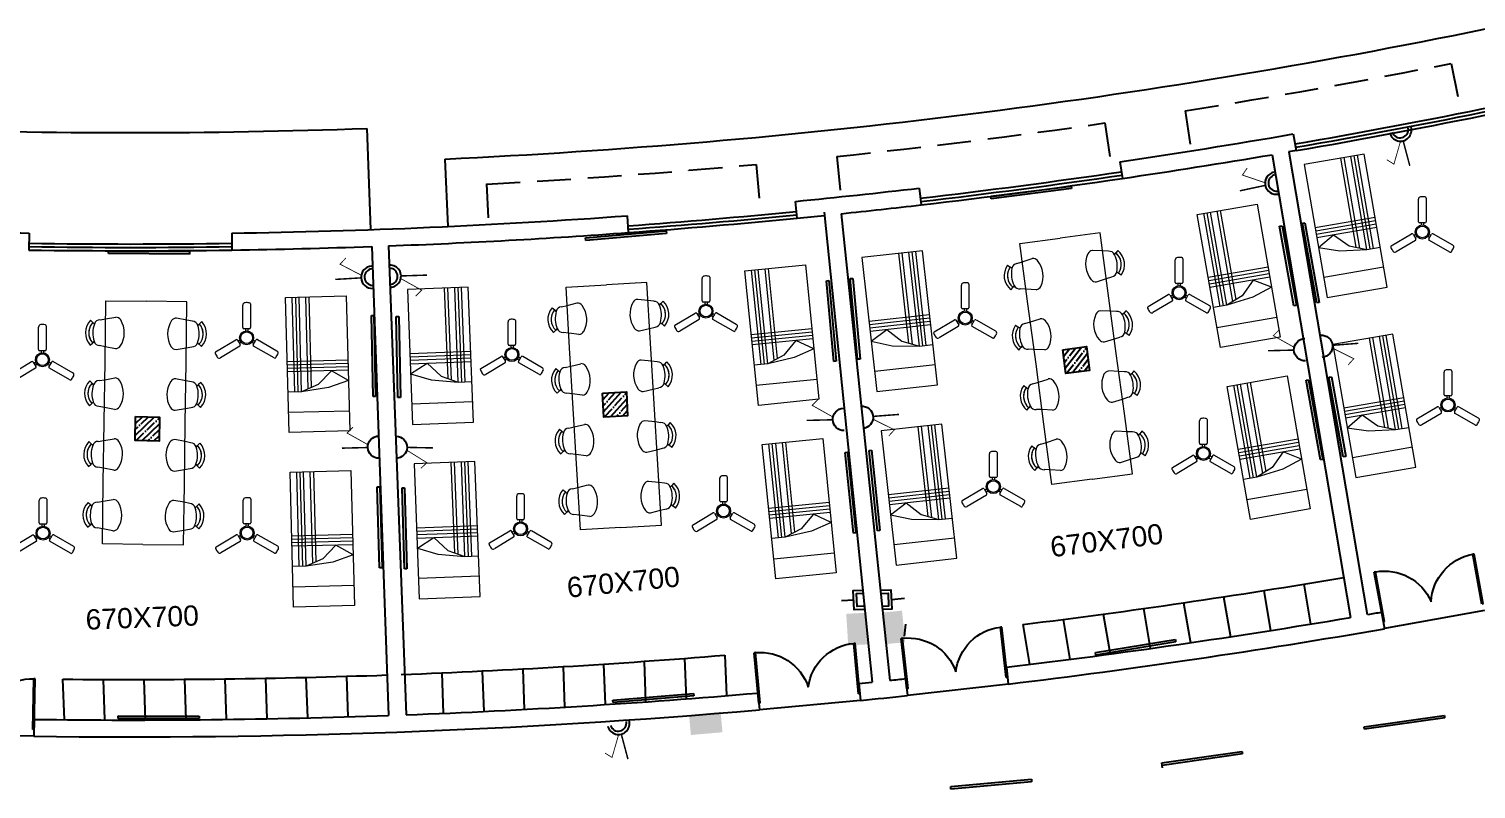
# Model space of a CAD drawing. Header units: inches. Extents: x -221585 to 401252, y -284294 to 332380.
# Drawn here: x 105171 to 107313, y 232623 to 233749 of the extents above; entities that cross this region are included whole.
import ezdxf
from ezdxf.enums import TextEntityAlignment as Align

# ---------------------------------------------------------------- set-up
doc = ezdxf.new("R2010")
doc.units = ezdxf.units.IN
doc.header["$MEASUREMENT"] = 0
doc.linetypes.add('HIDDEN', pattern=[0.375, 0.25, -0.125])
for name, color, linetype in [('A-TEXT', 3, 'Continuous'), ('A_dimension_100', 233, 'Continuous'), ('E-LIGHT', 7, 'Continuous'), ('Power', 7, 'Continuous'), ('UPS', 7, 'Continuous')]:
    doc.layers.add(name, color=color, linetype=linetype)
doc.layers.add('ceilingfan', color=1, linetype='Continuous', lineweight=15)
doc.layers.add('FURN', color=56, linetype='Continuous', lineweight=0)
doc.styles.get("Standard").update_dxf_attribs({"font": 'arial.ttf'})

# ---------------------------------------------------------------- blocks, each defined once
blk = doc.blocks.new('d2')
at = {"color": 1, "ltscale": 8}
for p, q in [((-332.772, -186.458, 9945.752), (-332.753, -186.454, 9945.752)), ((-332.628, -187.194, 9945.752), (-332.772, -186.458, 9945.752)), ((-332.609, -187.19, 9945.752), (-332.753, -186.454, 9945.752)), ((-332.753, -186.454, 9945.752), (-332.753, -186.454, 9945.732)), ((-332.753, -186.454, 9945.732), (-332.753, -186.454, 9945.732)), ((-334.226, -186.743, 9945.752), (-334.206, -186.739, 9945.752)), ((-334.082, -187.479, 9945.752), (-334.226, -186.743, 9945.752)), ((-334.062, -187.475, 9945.752), (-334.206, -186.739, 9945.752)), ((-332.628, -187.194, 9945.752), (-332.609, -187.19, 9945.752)), ((-334.063, -187.577, 9945.752), (-332.589, -187.288, 9945.752)), ((-334.082, -187.479, 9945.752), (-334.062, -187.475, 9945.752))]:
    blk.add_line(p, q, dxfattribs=at)
for centre, start, end in [((-332.628, -187.194, 9945.752), 101.092, 178.0402), ((-334.062, -187.475, 9945.752), 24.1438, 101.092)]:
    blk.add_arc(centre, 0.75, start, end, dxfattribs=at)
blk = doc.blocks.new('FREGTET')
at = {"layer": 'FURN', "color": 8}
for p, q in [((-154.698, 109.057, -2766.571), (-154.732, 108.979, -2766.571)), ((-154.698, 109.057, -2766.571), (-154.732, 108.979, -2766.571)), ((-154.66, 109.191, -2766.571), (-154.635, 109.149, -2766.571)), ((-154.66, 109.191, -2766.571), (-154.635, 109.149, -2766.571)), ((-154.617, 109.122, -2766.571), (-154.635, 109.149, -2766.571)), ((-154.617, 109.122, -2766.571), (-154.635, 109.149, -2766.571)), ((-154.369, 109.063, -2766.571), (-154.341, 109.079, -2766.571)), ((-154.369, 109.063, -2766.571), (-154.341, 109.079, -2766.571)), ((-154.3, 109.105, -2766.571), (-154.341, 109.079, -2766.571)), ((-154.3, 109.105, -2766.571), (-154.341, 109.079, -2766.571)), ((-154.994, 109.041, -2766.571), (-155.133, 108.458, -2766.571)), ((-154.118, 108.833, -2766.571), (-154.994, 109.041, -2766.571)), ((-154.732, 108.979, -2766.571), (-154.793, 108.838, -2766.571)), ((-154.34, 108.731, -2766.571), (-154.331, 108.884, -2766.571)), ((-154.331, 108.884, -2766.571), (-154.327, 108.968, -2766.571)), ((-154.331, 108.884, -2766.571), (-154.327, 108.968, -2766.571)), ((-153.243, 108.625, -2766.571), (-154.118, 108.833, -2766.571)), ((-153.822, 108.848, -2766.571), (-153.856, 108.771, -2766.571)), ((-153.822, 108.848, -2766.571), (-153.856, 108.771, -2766.571)), ((-153.784, 108.982, -2766.571), (-153.76, 108.941, -2766.571)), ((-153.784, 108.982, -2766.571), (-153.76, 108.941, -2766.571)), ((-153.742, 108.914, -2766.571), (-153.76, 108.941, -2766.571)), ((-153.742, 108.914, -2766.571), (-153.76, 108.941, -2766.571)), ((-153.493, 108.854, -2766.571), (-153.465, 108.871, -2766.571)), ((-153.493, 108.854, -2766.571), (-153.465, 108.871, -2766.571)), ((-153.425, 108.897, -2766.571), (-153.465, 108.871, -2766.571)), ((-153.425, 108.897, -2766.571), (-153.465, 108.871, -2766.571)), ((-153.856, 108.771, -2766.571), (-153.917, 108.63, -2766.571)), ((-153.464, 108.523, -2766.571), (-153.456, 108.676, -2766.571)), ((-153.456, 108.676, -2766.571), (-153.451, 108.76, -2766.571)), ((-153.456, 108.676, -2766.571), (-153.451, 108.76, -2766.571)), ((-152.367, 108.417, -2766.571), (-153.243, 108.625, -2766.571)), ((-152.946, 108.64, -2766.571), (-152.98, 108.563, -2766.571)), ((-152.946, 108.64, -2766.571), (-152.98, 108.563, -2766.571)), ((-152.908, 108.774, -2766.571), (-152.884, 108.732, -2766.571)), ((-152.908, 108.774, -2766.571), (-152.884, 108.732, -2766.571)), ((-152.866, 108.705, -2766.571), (-152.884, 108.732, -2766.571)), ((-152.866, 108.705, -2766.571), (-152.884, 108.732, -2766.571)), ((-152.618, 108.646, -2766.571), (-152.59, 108.663, -2766.571)), ((-152.618, 108.646, -2766.571), (-152.59, 108.663, -2766.571)), ((-152.549, 108.689, -2766.571), (-152.59, 108.663, -2766.571)), ((-152.549, 108.689, -2766.571), (-152.59, 108.663, -2766.571)), ((-155.271, 107.874, -2766.571), (-155.133, 108.458, -2766.571)), ((-152.98, 108.563, -2766.571), (-153.042, 108.422, -2766.571)), ((-152.589, 108.314, -2766.571), (-152.58, 108.468, -2766.571)), ((-152.58, 108.468, -2766.571), (-152.576, 108.552, -2766.571)), ((-152.58, 108.468, -2766.571), (-152.576, 108.552, -2766.571)), ((-151.491, 108.209, -2766.571), (-152.367, 108.417, -2766.571)), ((-152.071, 108.432, -2766.571), (-152.105, 108.355, -2766.571)), ((-152.071, 108.432, -2766.571), (-152.105, 108.354, -2766.571)), ((-152.033, 108.566, -2766.571), (-152.008, 108.524, -2766.571)), ((-152.033, 108.566, -2766.571), (-152.008, 108.524, -2766.571)), ((-151.991, 108.497, -2766.571), (-152.008, 108.524, -2766.571)), ((-151.991, 108.497, -2766.571), (-152.008, 108.524, -2766.571)), ((-151.742, 108.438, -2766.571), (-151.714, 108.454, -2766.571)), ((-151.742, 108.438, -2766.571), (-151.714, 108.454, -2766.571)), ((-151.674, 108.481, -2766.571), (-151.714, 108.454, -2766.571)), ((-151.674, 108.481, -2766.571), (-151.714, 108.454, -2766.571)), ((-152.105, 108.355, -2766.571), (-152.166, 108.214, -2766.571)), ((-151.713, 108.106, -2766.571), (-151.705, 108.259, -2766.571)), ((-151.705, 108.259, -2766.571), (-151.7, 108.344, -2766.571)), ((-151.705, 108.259, -2766.571), (-151.7, 108.344, -2766.571)), ((-151.63, 107.625, -2766.571), (-151.491, 108.209, -2766.571)), ((-154.396, 107.666, -2766.571), (-155.271, 107.874, -2766.571)), ((-155.014, 107.727, -2766.571), (-155.009, 107.812, -2766.571)), ((-155.014, 107.727, -2766.571), (-155.009, 107.811, -2766.571)), ((-155.009, 107.811, -2766.571), (-155.001, 107.965, -2766.571)), ((-154.547, 107.857, -2766.571), (-154.609, 107.716, -2766.571)), ((-155.04, 107.59, -2766.571), (-154.999, 107.617, -2766.571)), ((-155.04, 107.59, -2766.571), (-154.999, 107.617, -2766.571)), ((-154.971, 107.633, -2766.571), (-154.999, 107.617, -2766.571)), ((-154.971, 107.633, -2766.571), (-154.999, 107.617, -2766.571)), ((-154.723, 107.574, -2766.571), (-154.705, 107.547, -2766.571)), ((-154.723, 107.574, -2766.571), (-154.705, 107.547, -2766.571)), ((-154.681, 107.505, -2766.571), (-154.705, 107.547, -2766.571)), ((-154.681, 107.505, -2766.571), (-154.705, 107.547, -2766.571)), ((-154.609, 107.716, -2766.571), (-154.643, 107.639, -2766.571)), ((-154.609, 107.716, -2766.571), (-154.643, 107.639, -2766.571)), ((-153.52, 107.458, -2766.571), (-154.396, 107.666, -2766.571)), ((-154.138, 107.519, -2766.571), (-154.133, 107.603, -2766.571)), ((-154.138, 107.519, -2766.571), (-154.133, 107.603, -2766.571)), ((-154.133, 107.603, -2766.571), (-154.125, 107.756, -2766.571)), ((-153.672, 107.649, -2766.571), (-153.733, 107.508, -2766.571)), ((-153.258, 107.395, -2766.571), (-153.249, 107.548, -2766.571)), ((-151.63, 107.625, -2766.571), (-151.769, 107.041, -2766.571)), ((-154.164, 107.382, -2766.571), (-154.124, 107.408, -2766.571)), ((-154.164, 107.382, -2766.571), (-154.124, 107.408, -2766.571)), ((-154.096, 107.425, -2766.571), (-154.124, 107.408, -2766.571)), ((-154.096, 107.425, -2766.571), (-154.124, 107.408, -2766.571)), ((-153.847, 107.366, -2766.571), (-153.83, 107.338, -2766.571)), ((-153.847, 107.366, -2766.571), (-153.83, 107.338, -2766.571)), ((-153.805, 107.297, -2766.571), (-153.83, 107.338, -2766.571)), ((-153.805, 107.297, -2766.571), (-153.83, 107.338, -2766.571)), ((-153.733, 107.508, -2766.571), (-153.767, 107.431, -2766.571)), ((-153.733, 107.508, -2766.571), (-153.767, 107.431, -2766.571)), ((-152.645, 107.249, -2766.571), (-153.52, 107.458, -2766.571)), ((-153.262, 107.311, -2766.571), (-153.258, 107.395, -2766.571)), ((-153.262, 107.311, -2766.571), (-153.258, 107.395, -2766.571)), ((-152.796, 107.441, -2766.571), (-152.858, 107.3, -2766.571)), ((-152.382, 107.187, -2766.571), (-152.374, 107.34, -2766.571)), ((-153.289, 107.174, -2766.571), (-153.248, 107.2, -2766.571)), ((-153.289, 107.174, -2766.571), (-153.248, 107.2, -2766.571)), ((-153.22, 107.216, -2766.571), (-153.248, 107.2, -2766.571)), ((-153.22, 107.216, -2766.571), (-153.248, 107.2, -2766.571)), ((-152.972, 107.157, -2766.571), (-152.954, 107.13, -2766.571)), ((-152.972, 107.157, -2766.571), (-152.954, 107.13, -2766.571)), ((-152.93, 107.089, -2766.571), (-152.954, 107.13, -2766.571)), ((-152.93, 107.089, -2766.571), (-152.954, 107.13, -2766.571)), ((-152.858, 107.3, -2766.571), (-152.892, 107.223, -2766.571)), ((-152.858, 107.3, -2766.571), (-152.892, 107.223, -2766.571)), ((-151.769, 107.041, -2766.571), (-152.645, 107.249, -2766.571)), ((-152.387, 107.103, -2766.571), (-152.382, 107.187, -2766.571)), ((-152.387, 107.103, -2766.571), (-152.382, 107.187, -2766.571)), ((-151.921, 107.233, -2766.571), (-151.982, 107.092, -2766.571)), ((-152.413, 106.966, -2766.571), (-152.373, 106.992, -2766.571)), ((-152.413, 106.966, -2766.571), (-152.373, 106.992, -2766.571)), ((-152.345, 107.008, -2766.571), (-152.373, 106.992, -2766.571)), ((-152.345, 107.008, -2766.571), (-152.373, 106.992, -2766.571)), ((-152.096, 106.949, -2766.571), (-152.078, 106.922, -2766.571)), ((-152.096, 106.949, -2766.571), (-152.078, 106.922, -2766.571)), ((-152.054, 106.88, -2766.571), (-152.078, 106.922, -2766.571)), ((-152.054, 106.88, -2766.571), (-152.078, 106.922, -2766.571)), ((-151.982, 107.092, -2766.571), (-152.016, 107.014, -2766.571)), ((-151.982, 107.092, -2766.571), (-152.016, 107.014, -2766.571))]:
    blk.add_line(p, q, dxfattribs=at)
for centre, radius, start, end in [((-154.615, 109.037, -2766.571), 0.0847, 91.5148, 166.6297), ((-154.615, 109.037, -2766.571), 0.0847, 91.5148, 166.6297), ((-154.525, 108.959, -2766.571), 0.268, 33.0269, 120.2325), ((-154.525, 108.959, -2766.571), 0.268, 33.0269, 120.2325), ((-154.525, 108.959, -2766.571), 0.219, 33.0269, 120.2325), ((-154.525, 108.959, -2766.571), 0.219, 46.2775, 120.2325), ((-154.576, 108.746, -2766.571), 0.378, 56.8909, 96.3685), ((-154.576, 108.746, -2766.571), 0.378, 56.8909, 96.3685), ((-154.409, 108.988, -2766.571), 0.0847, 346.6297, 61.7447), ((-154.409, 108.988, -2766.571), 0.0847, 346.6297, 61.7447), ((-154.711, 108.819, -2766.571), 0.0847, 166.6297, 224.3988), ((-154.711, 108.819, -2766.571), 0.0847, 166.6297, 224.3988), ((-153.74, 108.829, -2766.571), 0.0847, 91.5148, 166.6297), ((-153.74, 108.829, -2766.571), 0.0847, 91.5148, 166.6297), ((-153.649, 108.751, -2766.571), 0.268, 33.0269, 120.2325), ((-153.649, 108.751, -2766.571), 0.268, 33.0269, 120.2325), ((-153.649, 108.751, -2766.571), 0.219, 33.0269, 120.2325), ((-153.649, 108.751, -2766.571), 0.219, 46.2775, 120.2325), ((-153.7, 108.538, -2766.571), 0.378, 56.8909, 96.3685), ((-153.7, 108.538, -2766.571), 0.378, 56.8909, 96.3685), ((-153.534, 108.78, -2766.571), 0.0847, 346.6297, 61.7447), ((-153.534, 108.78, -2766.571), 0.0847, 346.6297, 61.7447), ((-154.512, 109.013, -2766.571), 0.363, 224.3988, 288.8607), ((-154.512, 109.013, -2766.571), 0.363, 224.3988, 288.8607), ((-154.422, 108.75, -2766.571), 0.0847, 288.8607, 346.6297), ((-154.422, 108.75, -2766.571), 0.0847, 288.8607, 346.6297), ((-153.835, 108.611, -2766.571), 0.0847, 166.6297, 224.3988), ((-153.835, 108.611, -2766.571), 0.0847, 166.6297, 224.3988), ((-152.864, 108.621, -2766.571), 0.0847, 91.5148, 166.6297), ((-152.864, 108.621, -2766.571), 0.0847, 91.5148, 166.6297), ((-152.774, 108.543, -2766.571), 0.268, 33.0269, 120.2325), ((-152.774, 108.543, -2766.571), 0.268, 33.0269, 120.2325), ((-152.774, 108.543, -2766.571), 0.219, 33.0269, 120.2325), ((-152.774, 108.543, -2766.571), 0.219, 46.2775, 120.2325), ((-152.824, 108.33, -2766.571), 0.378, 56.8909, 96.3685), ((-152.824, 108.33, -2766.571), 0.378, 56.8909, 96.3685), ((-152.658, 108.572, -2766.571), 0.0847, 346.6297, 61.7447), ((-152.658, 108.572, -2766.571), 0.0847, 346.6297, 61.7447), ((-153.636, 108.805, -2766.571), 0.363, 224.3988, 288.8607), ((-153.636, 108.805, -2766.571), 0.363, 224.3988, 288.8607), ((-153.547, 108.542, -2766.571), 0.0847, 288.8607, 346.6297), ((-153.547, 108.542, -2766.571), 0.0847, 288.8607, 346.6297), ((-152.959, 108.403, -2766.571), 0.0847, 166.6297, 224.3988), ((-152.959, 108.403, -2766.571), 0.0847, 166.6297, 224.3988), ((-151.988, 108.413, -2766.571), 0.0847, 91.5148, 166.6297), ((-151.988, 108.413, -2766.571), 0.0847, 91.5148, 166.6297), ((-151.898, 108.335, -2766.571), 0.268, 33.0269, 120.2325), ((-151.898, 108.335, -2766.571), 0.268, 33.0269, 120.2325), ((-151.898, 108.335, -2766.571), 0.219, 33.0269, 120.2325), ((-151.898, 108.335, -2766.571), 0.219, 46.2775, 120.2325), ((-151.949, 108.122, -2766.571), 0.378, 56.8909, 96.3685), ((-151.949, 108.122, -2766.571), 0.378, 56.8909, 96.3685), ((-151.782, 108.364, -2766.571), 0.0847, 346.6297, 61.7447), ((-151.782, 108.364, -2766.571), 0.0847, 346.6297, 61.7447), ((-152.761, 108.597, -2766.571), 0.363, 224.3988, 288.8607), ((-152.761, 108.597, -2766.571), 0.363, 224.3988, 288.8607), ((-152.671, 108.334, -2766.571), 0.0847, 288.8607, 346.6297), ((-152.671, 108.334, -2766.571), 0.0847, 288.8607, 346.6297), ((-152.084, 108.194, -2766.571), 0.0847, 166.6297, 224.3988), ((-152.084, 108.194, -2766.571), 0.0847, 166.6297, 224.3988), ((-154.918, 107.945, -2766.571), 0.0847, 108.8607, 166.6297), ((-154.918, 107.945, -2766.571), 0.0847, 108.8607, 166.6297), ((-154.828, 107.682, -2766.571), 0.363, 44.3988, 108.8607), ((-154.828, 107.682, -2766.571), 0.363, 44.3988, 108.8607), ((-151.885, 108.389, -2766.571), 0.363, 224.3988, 288.8607), ((-151.885, 108.389, -2766.571), 0.363, 224.3988, 288.8607), ((-151.795, 108.126, -2766.571), 0.0847, 288.8607, 346.6297), ((-151.795, 108.126, -2766.571), 0.0847, 288.8607, 346.6297), ((-154.63, 107.876, -2766.571), 0.0847, 346.6297, 44.3988), ((-154.63, 107.876, -2766.571), 0.0847, 346.6297, 44.3988), ((-154.043, 107.737, -2766.571), 0.0847, 108.8607, 166.6297), ((-154.043, 107.737, -2766.571), 0.0847, 108.8607, 166.6297), ((-153.953, 107.474, -2766.571), 0.363, 44.3988, 108.8607), ((-153.953, 107.474, -2766.571), 0.363, 44.3988, 108.8607), ((-154.816, 107.736, -2766.571), 0.268, 213.0269, 300.2325), ((-154.816, 107.736, -2766.571), 0.268, 213.0269, 300.2325), ((-154.931, 107.707, -2766.571), 0.0847, 166.6297, 241.7447), ((-154.931, 107.707, -2766.571), 0.0847, 166.6297, 241.7447), ((-154.816, 107.736, -2766.571), 0.219, 213.0269, 300.2325), ((-154.816, 107.736, -2766.571), 0.219, 213.0269, 286.9819), ((-154.765, 107.949, -2766.571), 0.378, 236.8909, 276.3685), ((-154.765, 107.949, -2766.571), 0.378, 236.8909, 276.3685), ((-154.725, 107.658, -2766.571), 0.0847, 271.5148, 346.6297), ((-154.725, 107.658, -2766.571), 0.0847, 271.5148, 346.6297), ((-153.754, 107.668, -2766.571), 0.0847, 346.6297, 44.3988), ((-153.754, 107.668, -2766.571), 0.0847, 346.6297, 44.3988), ((-153.167, 107.529, -2766.571), 0.0847, 108.8607, 166.6297), ((-153.167, 107.529, -2766.571), 0.0847, 108.8607, 166.6297), ((-153.077, 107.266, -2766.571), 0.363, 44.3988, 108.8607), ((-153.077, 107.266, -2766.571), 0.363, 44.3988, 108.8607), ((-153.94, 107.528, -2766.571), 0.268, 213.0269, 300.2325), ((-153.94, 107.528, -2766.571), 0.268, 213.0269, 300.2325), ((-154.056, 107.499, -2766.571), 0.0847, 166.6297, 241.7447), ((-154.056, 107.499, -2766.571), 0.0847, 166.6297, 241.7447), ((-153.94, 107.528, -2766.571), 0.219, 213.0269, 300.2325), ((-153.94, 107.528, -2766.571), 0.219, 213.0269, 286.9819), ((-153.889, 107.741, -2766.571), 0.378, 236.8909, 276.3685), ((-153.889, 107.741, -2766.571), 0.378, 236.8909, 276.3685), ((-153.85, 107.45, -2766.571), 0.0847, 271.5148, 346.6297), ((-153.85, 107.45, -2766.571), 0.0847, 271.5148, 346.6297), ((-152.879, 107.46, -2766.571), 0.0847, 346.6297, 44.3988), ((-152.879, 107.46, -2766.571), 0.0847, 346.6297, 44.3988), ((-152.291, 107.321, -2766.571), 0.0847, 108.8607, 166.6297), ((-152.291, 107.321, -2766.571), 0.0847, 108.8607, 166.6297), ((-152.202, 107.058, -2766.571), 0.363, 44.3988, 108.8607), ((-152.202, 107.058, -2766.571), 0.363, 44.3988, 108.8607), ((-153.064, 107.32, -2766.571), 0.268, 213.0269, 300.2325), ((-153.064, 107.32, -2766.571), 0.268, 213.0269, 300.2325), ((-153.18, 107.291, -2766.571), 0.0847, 166.6297, 241.7447), ((-153.18, 107.291, -2766.571), 0.0847, 166.6297, 241.7447), ((-153.064, 107.32, -2766.571), 0.219, 213.0269, 300.2325), ((-153.064, 107.32, -2766.571), 0.219, 213.0269, 286.9819), ((-153.014, 107.533, -2766.571), 0.378, 236.8909, 276.3685), ((-153.014, 107.533, -2766.571), 0.378, 236.8909, 276.3685), ((-152.974, 107.242, -2766.571), 0.0847, 271.5148, 346.6297), ((-152.974, 107.242, -2766.571), 0.0847, 271.5148, 346.6297), ((-152.003, 107.252, -2766.571), 0.0847, 346.6297, 44.3988), ((-152.003, 107.252, -2766.571), 0.0847, 346.6297, 44.3988), ((-152.189, 107.112, -2766.571), 0.268, 213.0269, 300.2325), ((-152.189, 107.112, -2766.571), 0.268, 213.0269, 300.2325), ((-152.304, 107.083, -2766.571), 0.0847, 166.6297, 241.7447), ((-152.304, 107.083, -2766.571), 0.0847, 166.6297, 241.7447), ((-152.189, 107.112, -2766.571), 0.219, 213.0269, 300.2325), ((-152.189, 107.112, -2766.571), 0.219, 213.0269, 286.9819), ((-152.138, 107.325, -2766.571), 0.378, 236.8909, 276.3685), ((-152.138, 107.325, -2766.571), 0.378, 236.8909, 276.3685), ((-152.098, 107.034, -2766.571), 0.0847, 271.5148, 346.6297), ((-152.098, 107.034, -2766.571), 0.0847, 271.5148, 346.6297)]:
    blk.add_arc(centre, radius, start, end, dxfattribs=at)
blk = doc.blocks.new('A$C25933C84')
at = {"color": 8, "linetype": 'Continuous'}
for p, q in [((0, 0.9), (2, 0.9)), ((0, 0), (0, 0.9)), ((0.3, 0.9), (0.3, 0)), ((0.6, 0.7), (0.6, 0.9)), ((2, 0.9), (2, 0)), ((0.65, 0.3), (0.6, 0.7)), ((0.7, 0.45), (0.6, 0.7)), ((0.9, 0.25), (0.7, 0.45)), ((0.75, 0), (0.65, 0.3)), ((0.75, 0), (0.9, 0.25)), ((2, 0), (0, 0))]:
    blk.add_line(p, q, dxfattribs=at)
at = {"color": 8}
for p, q in [((0.9, 0), (0.9, 0.9)), ((0.95, 0), (0.95, 0.9)), ((1, 0), (1, 0.9)), ((1.05, 0), (1.05, 0.9)), ((0.6, 0.8), (2, 0.8)), ((0.6, 0.75), (2, 0.75)), ((0.6, 0.7), (2, 0.7)), ((0.64, 0.6), (2, 0.6)), ((0.66, 0.55), (2, 0.55))]:
    blk.add_line(p, q, dxfattribs=at)
blk = doc.blocks.new('light')
at = {"color": 5}
for p, q in [((112625.2, 38871.2), (112742.5, 38895.9)), ((112743.3, 38892.3), (112625.9, 38867.6)), ((112742.5, 38895.9), (112743.3, 38892.3)), ((112625.9, 38867.6), (112625.2, 38871.2))]:
    blk.add_line(p, q, dxfattribs=at)
blk = doc.blocks.new('Fan')
at = {"color": 6}
for p, q in [((-5.8, 15.7), (-5.8, 48.4)), ((5.2, 50.1), (5.2, 15.7)), ((3.5, 14), (-4.1, 14)), ((-1.9, 14), (-1.9, 10.8)), ((1.5, 14), (1.5, 10.8)), ((-45.2, -19.5), (-15.9, -1.9)), ((-10.2, -11.4), (-38.2, -28.2)), ((-13.6, -2.5), (-9.7, -9)), ((-12.6, -4.2), (-9.9, -2.6)), ((-10.8, -7.1), (-8.1, -5.5)), ((10.3, -7.3), (7.6, -5.8)), ((12, -4.4), (9.3, -2.8)), ((9.4, -9.1), (13.2, -2.4)), ((39.7, -28.3), (10, -11.4)), ((15.5, -1.8), (43.8, -18))]:
    blk.add_line(p, q, dxfattribs=at)
for centre, radius in [((-0.2, 0.8), 10.2), ((-0.2, 0.9), 8.5)]:
    blk.add_circle(centre, radius, dxfattribs=at)
for centre, radius, start, end in [((-2.4, 48.4), 3.4, 92.735, 180), ((-0.2, 0.9), 51, 85.7207, 92.735), ((3.5, 50.1), 1.7, 0, 85.7207), ((-4.1, 15.7), 1.7, 180, 270), ((3.5, 15.7), 1.7, 270, 0), ((-44.4, -21), 1.7, 120.9808, 206.3239), ((-15, -3.4), 1.7, 30.9808, 120.9808), ((-11.1, -9.9), 1.7, 300.9808, 30.9808), ((10.8, -9.9), 1.7, 150.2708, 240.2708), ((14.6, -3.3), 1.7, 60.2708, 150.2708), ((42.1, -20.9), 3.4, 332.7215, 60.2708), ((-0.2, 0.9), 51, 206.3239, 213.3255), ((-40, -25.3), 3.4, 213.3255, 300.9808), ((40.6, -26.9), 1.7, 240.2708, 325.7165), ((-0.2, 0.9), 51, 325.7165, 332.7215)]:
    blk.add_arc(centre, radius, start, end, dxfattribs=at)
blk = doc.blocks.new('ups 6A')
at = {"layer": 'E-LIGHT', "color": 4}
for points, const_width in [([(5905667, -1658491), (5905670, -1658287)], 11.7), ([(5905692, -1658286), (5905785, -1658448), (5905831, -1658401)], 6.64)]:
    blk.add_lwpolyline(points, dxfattribs=dict(at, const_width=const_width))
blk.add_arc((5905672, -1658200), 87.4, 179.0102, 359.0102, dxfattribs=at)
blk = doc.blocks.new('16A')
at = {"layer": 'E-LIGHT', "color": 1}
for points, const_width in [([(5916857, -1642748), (5916861, -1642952)], 11.7), ([(5916882, -1642953), (5916975, -1642791), (5917021, -1642838)], 6.64)]:
    blk.add_lwpolyline(points, dxfattribs=dict(at, const_width=const_width))
for centre, radius, start, end in [((5916862, -1643039), 87.4, 0.9898, 180.9898), ((5916863, -1643043), 64.6, 4.2725, 175.7579)]:
    blk.add_arc(centre, radius, start, end, dxfattribs=at)

msp = doc.modelspace()

# ---------------------------------------------------------------- hatches: boundary and pattern name
at = {"ltscale": 10}
h = msp.add_hatch(dxfattribs=at)
h.set_pattern_fill('ANSI35', color=1, scale=50, angle=7.3371)
h.set_pattern_definition([(52.3370804, (-23939.109, 32869.469), (-9.89523915, 7.63768565), []), (52.3370804, (-23930.343, 32870.597), (-9.89523915, 7.63768565), [15.625, -3.125, 0, -3.125])])
h.paths.add_polyline_path([(106741.3, 233242.7), (106736.8, 233278), (106701.6, 233273.4), (106706.1, 233238.2)])
h = msp.add_hatch(dxfattribs=at)
h.set_pattern_fill('ANSI35', color=1, scale=50, angle=2.831)
h.set_pattern_definition([(47.83103, (-39961.244, 43688.297), (-9.26460344, 8.3914911), []), (47.83103, (-39952.416, 43688.733), (-9.26460344, 8.3914911), [15.625, -3.125, 0, -3.125])])
h.paths.add_polyline_path([(106057.4, 233175.4), (106055.7, 233210.9), (106020.2, 233209.1), (106022, 233173.7)])
h = msp.add_hatch(dxfattribs=at)
h.set_pattern_fill('ANSI35', color=1, scale=50, angle=-1.2366)
h.set_pattern_definition([(43.7633545, (-53728.364, 54486.148), (-8.6460176, 9.02753455), []), (43.7633545, (-53719.527, 54485.957), (-8.6460176, 9.02753455), [15.625, -3.125, 0, -3.125])])
h.paths.add_polyline_path([(105363.7, 233138.1), (105364.5, 233173.6), (105329, 233174.4), (105328.2, 233138.9)])

# ---------------------------------------------------------------- linework, layer by layer
at = {"color": 20, "linetype": 'HIDDEN', "ltscale": 200}
for p, q in [((107276.5, 233697.4, -0.4), (107290.2, 233628.8, 0)), ((106882.6, 233627.3, -0.4), (106892, 233568, 0)), ((106764, 233609.3, -0.4), (106772.6, 233549.9, 0)), ((106367, 233559.7, 0), (106373.3, 233500, 0)), ((106247.6, 233547.9, 0), (106253.1, 233488.1, 0)), ((105848.6, 233518.9, 0), (105851.7, 233459, 0))]:
    msp.add_line(p, q, dxfattribs=at)
at = {"color": 4, "ltscale": 10}
for p, q in [((105671.3, 233601.2, -1.3), (105676.6, 233451.3, 0)), ((107042.8, 233593, 0), (107047.3, 233568.4, 0)), ((107011.4, 233562.2, 0), (107127.6, 232877, 0)), ((107036.1, 233566.4, 0), (107152.2, 232881.2, 0)), ((106786.3, 233551.9, 0), (106790, 233527.2, 0)), ((106308.4, 233468.3, 0), (106305.9, 233493.2, 0)), ((106488.9, 233512.8, 0), (106491.8, 233488, 0)), ((106058.9, 233446.9, 0), (106057.1, 233471.9, 0)), ((106348.3, 233477.3, 0), (106419.4, 232780.9, 0)), ((106373.5, 233474.9, 0), (106445.5, 232783.6, 0)), ((105171.5, 233446.1, 0), (105171.1, 233421.1, 0)), ((105471.3, 233446.1, 0), (105471.7, 233421.1, 0)), ((105678.7, 233426.3, 0), (105703.2, 232731.8, 0)), ((105703.6, 233427.2, 0), (105729.5, 232732.7, 0)), ((107173.6, 232884.9, 0), (107177.9, 232860.3, 0)), ((106469, 232786.2, 0), (106471.7, 232761.4, 0)), ((106618.3, 232803.1, 0), (106620.9, 232778.2, 0)), ((106250.1, 232765, 0), (106252.7, 232740.1, 0)), ((106399.5, 232778.9, 0), (106402.2, 232754.1, 0)), ((105179, 232725.9, 0), (105178.3, 232701, 0))]:
    msp.add_line(p, q, dxfattribs=at)
at = {"color": 20, "ltscale": 10}
msp.add_line((105786.8, 233555.9, -0.5), (105791.4, 233456, 0), dxfattribs=at)
at = {"color": 8, "ltscale": 10}
for p, q in [((106999.1, 232916.7, 0), (107009.2, 232856.9, 0)), ((107058.3, 232926.3, 0), (107068.4, 232867, 0)), ((106880.5, 232898.7, 0), (106890.5, 232839.5, 0)), ((106939.8, 232907.5, 0), (106949.8, 232848.4, 0)), ((106702.1, 232874, 0), (106712.1, 232814.8, 0)), ((106761.6, 232881.9, 0), (106771.6, 232822.7, 0)), ((106821, 232890.1, 0), (106831.1, 232831, 0)), ((106642.5, 232866.5, 0), (106652.5, 232807.3, 0)), ((106021.9, 232807.9, 0), (106024.1, 232747.9, 0)), ((106081.8, 232811.9, 0), (106084, 232751.9, 0)), ((106141.7, 232816.4, 0), (106143.9, 232756.3, 0)), ((106201.5, 232821.1, 0), (106203.8, 232761.1, 0)), ((105461.2, 232785.9, 0), (105463.3, 232725.9, 0)), ((105521.2, 232786.9, 0), (105523.3, 232726.9, 0)), ((105581.2, 232788.1, 0), (105583.3, 232728.2, 0)), ((105641.2, 232789.8, 0), (105643.3, 232729.6, 0)), ((105782.2, 232794.9, 0), (105784.5, 232734.8, 0)), ((105842.2, 232797.6, 0), (105844.4, 232737.7, 0)), ((105902.1, 232800.7, 0), (105904.3, 232740.7, 0)), ((105962, 232804.1, 0), (105964.2, 232744.1, 0)), ((105221, 232785.5, 0), (105223.2, 232725.5, 0)), ((105281.1, 232785.1, 0), (105283.2, 232725.1, 0)), ((105341.1, 232785, 0), (105343.3, 232725, 0)), ((105401.2, 232785.3, 0), (105403.3, 232725.3, 0))]:
    msp.add_line(p, q, dxfattribs=at)
at = {"color": 5}
for p, q in [((107147.8, 232714.9, -2.2), (107266.4, 232731.9, -2.2)), ((107267, 232728.2, -2.2), (107148.3, 232711.3, -2.2)), ((107266.4, 232731.9, -2.2), (107267, 232728.2, -2.2)), ((107148.3, 232711.3, -2.2), (107147.8, 232714.9, -2.2)), ((106848.3, 232661.4, -2.2), (106966.9, 232678.4, -2.2)), ((106848.8, 232657.8, -2.2), (106848.3, 232661.4, -2.2)), ((106849.1, 232654.1, -2.2), (106848.6, 232657.7, -2.2)), ((106967.5, 232674.7, -2.2), (106848.8, 232657.8, -2.2)), ((106966.9, 232678.4, -2.2), (106967.5, 232674.7, -2.2)), ((106535.7, 232626.4, -2.2), (106655.1, 232637.4, -2.2)), ((106655.1, 232637.4, -2.2), (106655.4, 232633.7, -2.2)), ((106536, 232622.7, -2.2), (106535.7, 232626.4, -2.2)), ((106655.4, 232633.7, -2.2), (106536, 232622.7, -2.2))]:
    msp.add_line(p, q, dxfattribs=at)
at = {"color": 1, "ltscale": 10, "elevation": 0.4}
for points in [[(106701.6, 233273.4), (106736.8, 233278), (106741.3, 233242.7), (106706.1, 233238.2)], [(106020.2, 233209.1), (106055.7, 233210.9), (106057.4, 233175.4), (106022, 233173.7)], [(105329, 233174.4), (105364.5, 233173.6), (105363.7, 233138.1), (105328.2, 233138.9)]]:
    msp.add_lwpolyline(points, close=True, dxfattribs=at)
at = {"color": 20, "ltscale": 10}
for centre, radius, start, end in [((105321.4, 243533.5, 0), 9988.5, 272.67048, 281.5864), ((105321.4, 243533.5, -0.4), 9938.5, 267.98125, 272.0176)]:
    msp.add_arc(centre, radius, start, end, dxfattribs=at)
at = {"color": 20, "linetype": 'HIDDEN', "ltscale": 200}
for start, end in [(278.95631, 281.24223), (275.98482, 278.27075), (273.01328, 275.29921)]:
    msp.add_arc((105321.4, 243533.5, -0.4), 10028.5, start, end, dxfattribs=at)
at = {"color": 1, "ltscale": 8}
for centre, radius, start, end in [((105321.4, 243533.5, 0), 10103.5, 279.82561, 281.52635), ((105321.4, 243533.5, 0), 10108.5, 279.82589, 281.52635), ((105321.4, 243533.5, 0), 10113.5, 279.82589, 281.52635), ((105314.6, 243583, 0), 10153.5, 276.65114, 278.34654), ((105314.6, 243583, 0), 10158.5, 276.65114, 278.34654), ((105314.6, 243583, 0), 10163.5, 276.65114, 278.34654), ((105317.9, 243583.4, 0), 10153.5, 274.18085, 275.59196), ((105317.9, 243583.4, 0), 10158.5, 274.18084, 275.5925), ((105317.9, 243583.4, 0), 10163.5, 274.18084, 275.5925), ((105321.4, 243583.5, 0), 10153.5, 269.15285, 270.84715), ((105321.4, 243583.5, 0), 10163.5, 269.15285, 270.84715), ((105321.4, 243583.5, 0), 10158.5, 269.15285, 270.84715)]:
    msp.add_arc(centre, radius, start, end, dxfattribs=at)
at = {"color": 4, "ltscale": 10}
for centre, radius, start, end in [((105321.4, 243533.5, 0), 10088.5, 278.34934, 279.8248), ((105321.4, 243533.5, 0), 10113.5, 278.34934, 279.61959), ((107068.2, 233395.2, 0), 174.4, 96.884, 100.6674), ((105321.4, 243533.5, 0), 10088.5, 275.60053, 276.64555), ((105321.4, 243533.5, 0), 10088.5, 270.85134, 274.18183), ((105321.4, 243533.5, 0), 10113.5, 275.60045, 275.83045), ((105321.4, 243533.5, 0), 10113.5, 275.97155, 276.64555), ((105321.4, 243533.5, 0), 10088.5, 266.86263, 269.14866), ((105321.4, 243533.5, 0), 10113.5, 272.16571, 274.18182), ((105321.4, 243533.5, 0), 10113.5, 270.85134, 272.02461), ((105321.4, 243533.5, 0), 10808.5, 276.89155, 279.61959), ((106872.4, 234586.2, 0), 1727.8, 279.3614, 280.0399), ((105321.2, 243535.2, 0), 10835.2, 276.88947, 279.86692), ((105321.4, 243533.5, 0), 10748.5, 274.92828, 274.92924), ((105332, 243513.8, 0), 10787.6, 275.92442, 276.051), ((105321.4, 243533.5, 0), 10808.5, 272.16389, 274.92924), ((105321.4, 243533.5, 0), 10808.5, 275.72443, 275.83045), ((96778.5, 324370.2, 0), 92120.3, 275.996537, 276.039999), ((105321.4, 243533.5, 0), 10833.5, 269.24313, 274.93091), ((105321.4, 243533.5, 0), 10808.5, 269.24532, 272.02461)]:
    msp.add_arc(centre, radius, start, end, dxfattribs=at)
at = {"color": 8, "ltscale": 10}
for start, end in [(277.06005, 279.61959), (272.13738, 274.69692), (269.46508, 272.02461)]:
    msp.add_arc((105321.4, 243533.5, 0), 10748.5, start, end, dxfattribs=at)
at = {"color": 3, "ltscale": 10}
for points in [[(106384, 232835.3, 0), (106381.1, 232882.2, 0), (106414, 232837.2, 0), (106411.1, 232884, 0)], [(106463.6, 232887, 0), (106468.3, 232840.3, 0), (106433.7, 232884, 0), (106438.4, 232837.3, 0)], [(106197.8, 232706.9, 0.4), (106151.1, 232702.8, 0.4), (106195.1, 232736.8, 0.4), (106148.4, 232732.7, 0.4)]]:
    msp.add_solid(points, dxfattribs=at)
at = {"layer": 'A_dimension_100', "color": 3, "ltscale": 0.05}
msp.add_line((106447.9, 232903.6, 0.4), (106467.4, 232905.5, 0.4), dxfattribs=at)
at = {"layer": 'A_dimension_100', "color": 3, "ltscale": 0.05, "elevation": 0.4}
for points in [[(106407.3, 232888.9), (106392.8, 232888.2), (106391.5, 232916.6), (106405.9, 232917.3)], [(106432.7, 232917.1), (106447.2, 232917.8), (106448.5, 232889.3), (106434.1, 232888.7)], [(106392.1, 232902.6), (106374.1, 232901.7)], [(106407.1, 232893.4), (106397.1, 232892.9), (106396.2, 232912.3), (106406.2, 232912.8)], [(106433, 232912.6), (106442.9, 232913.1), (106443.8, 232893.6), (106433.8, 232893.2)], [(106467.3, 232849.2), (106469.1, 232867.2)]]:
    msp.add_lwpolyline(points, dxfattribs=at)

# ---------------------------------------------------------------- block references
for p, rotation in [((-8823.9, 203940.5, 0.4), 355.3238176667963), ((-10502.2, 208463.4, 0.4), 353.0588725732222), ((142522.8, 119599, 0.4), 88.28288626501283), ((142556.6, 119603.3, 0.4), 88.28288626501283), ((-13021.9, 219351.3, 0.4), 347.7396590952717), ((131824.4, 116864.1, 0.4), 83.29814976160446), ((131859.8, 116867.4, 0.4), 83.29814976160446), ((123065.4, 115334.8, 0.4), 79.34864120058616), ((123102.1, 115333.5, 0.4), 79.34864120058616), ((142561.9, 119370.9, 0.4), 88.28288626501283), ((142595.8, 119375.2, 0.4), 88.28288626501283), ((133288.4, 116933, 0.4), 84.00540552616346), ((133323.8, 116936.3, 0.4), 84.00540552616346), ((123816.8, 115192.8, 0.4), 79.70946187669963), ((123853.5, 115191.5, 0.4), 79.70946187669963), ((-7495.5, 199010.5, 0.4), 357.446211343597), ((-10583.3, 208352.8, 0.4), 352.7767627998143), ((-12927.9, 218006.9, 0.4), 348.0573817678067)]:
    msp.add_blockref('light', p, dxfattribs=dict(rotation=rotation))
at = {"extrusion": (-3.19e-14, -2.7e-15, -1), "xscale": -100.0000000000017, "yscale": 100, "zscale": -100.0000000000017, "rotation": 69.05481803915917}
msp.add_blockref('FREGTET', (-102114.2, 215073.2, -276657.1), dxfattribs=at)
at = {"extrusion": (-3.2e-14, -4e-16, -1), "xscale": -100.0000000000032, "yscale": 100, "zscale": -100.0000000000032, "rotation": 73.21984757952366}
msp.add_blockref('FREGTET', (-100120.8, 215385.6, -276657.1), dxfattribs=at)
at = {"extrusion": (-3.19e-14, 2e-15, -1), "xscale": -99.9999999999966, "yscale": 100, "zscale": -99.9999999999966, "rotation": 77.4396737831362}
msp.add_blockref('FREGTET', (-98132.5, 215844.6, -276657.1), dxfattribs=at)
at = {"color": 1, "yscale": 100, "zscale": 100}
for p, xscale, rotation in [((69380.6, 238178.7, -994575.2), -99.99999999999038, 21.37548583600941), ((69114.8, 240595.7, -994575.2), -99.99999999999741, 17.54073426057382), ((69056, 241303.7, -994575.2), -99.99999999998889, 16.41979895136624), ((69046.4, 245440.9, -994575.2), -100.0000000000052, 9.89218711048812)]:
    msp.add_blockref('d2', p, dxfattribs=dict(at, xscale=xscale, rotation=rotation))
at = {"layer": 'ceilingfan', "xscale": 1.02030405060046, "yscale": 1.02030405060046, "zscale": 1.02030405060046}
for p in [(107234.1, 233447, 0), (106874, 233357.1, 0.4), (106173.6, 233329.7, 0.4), (106557.4, 233319.6, 0.4), (105493.6, 233290.2, 0.4), (105191.3, 233257.7, 0.4), (105886.3, 233265.5, 0.4), (107272.1, 233190.8, 0.4), (106910.1, 233118.9, 0.4), (106599, 233069.9, 0.4), (106199.7, 233033.7, 0.4), (105192.2, 233000.9, 0.4), (105494.3, 233001.2, 0.4), (105899.1, 233007.3, 0.4)]:
    msp.add_blockref('Fan', p, dxfattribs=at)
at = {"layer": 'FURN', "extrusion": (1.76e-14, 4.8e-15, -1), "xscale": 100.0000000000057, "yscale": 100.0000000000057, "zscale": -99.99999999999996, "rotation": 80.1918751797578}
for p in [(-107093.1, 233350.8, 0), (-107135.6, 233084, 0)]:
    msp.add_blockref('A$C25933C84', p, dxfattribs=at)
at = {"layer": 'FURN', "extrusion": (-1.83e-14, -1.4e-15, -1), "xscale": -100.0000000000016, "yscale": 100, "zscale": -100.0000000000016, "rotation": 260.1160564487324}
for p in [(-107023.6, 233292.2, 0), (-107068, 233037.6, 0)]:
    msp.add_blockref('A$C25933C84', p, dxfattribs=at)
at = {"layer": 'FURN', "extrusion": (1.79e-14, 3.7e-15, -1), "xscale": 99.99999999999918, "yscale": 99.99999999999918, "zscale": -99.99999999999996, "rotation": 83.63892835760034}
for p in [(-106426.5, 233211.4, 0), (-106455.1, 232954.6, 0)]:
    msp.add_blockref('A$C25933C84', p, dxfattribs=at)
at = {"layer": 'FURN', "extrusion": (-1.83e-14, -1e-16, -1), "xscale": -100.000000000007, "yscale": 100, "zscale": -100.000000000007, "rotation": 264.2810859890869}
for p in [(-106340.5, 233200, 0), (-106366.2, 232942.9, 0)]:
    msp.add_blockref('A$C25933C84', p, dxfattribs=at)
at = {"layer": 'FURN', "extrusion": (1.82e-14, 2.4e-15, -1), "xscale": 100.0000000000018, "yscale": 100.0000000000018, "zscale": -100, "rotation": 87.80395789795776}
for p in [(-105739.1, 233162.8, 0), (-105749, 232904.6, 0)]:
    msp.add_blockref('A$C25933C84', p, dxfattribs=at)
at = {"layer": 'FURN', "extrusion": (-1.83e-14, 1.3e-15, -1), "xscale": -99.99999999999834, "yscale": 100, "zscale": -99.99999999999834, "rotation": 268.5009121926942}
for p in [(-105646.2, 233153.1, 0), (-105652.9, 232894.7, 0)]:
    msp.add_blockref('A$C25933C84', p, dxfattribs=at)
at = {"layer": 'Power'}
for p, xscale, yscale, zscale, rotation in [((1264754.5, 198811.4, 0.4), 0.1885885860805314, 0.1885885860805314, 0.1885885860805314, 193.7979476710432), ((14245.8, -920833.7, 0), 0.1885885860805314, 0.1885885860805314, 0.1885885860805314, 100.9245103478057), ((-157932.2, -894293.1, 0), 0.1885885860805314, 0.1885885860805314, 0.1885885860805314, 92.36179691524458), ((402273, 1352840.7, 0.8), 0.1885885860805313, 0.1885885860805313, 0.1885885860805313, 270.6813376818909), ((1263597, 197932.7, 1.3), 0.1885885860805314, 0.1885885860805314, 0.1885885860805314, 193.7979476710432)]:
    msp.add_blockref('16A', p, dxfattribs=dict(at, xscale=xscale, yscale=yscale, zscale=zscale, rotation=rotation))
at = {"layer": 'UPS', "color": 3, "xscale": -0.1887460698150345, "zscale": 0.1887460698150344}
for p, yscale, rotation in [((431281.3, -878181, 0.8), 0.1887460698150344, 270.5786965114104), ((-274107.8, 1326504.4, 0), 0.1887460698150343, 93.53920525713042), ((430598.5, -878284.2, 0.8), 0.1887460698150344, 270.5786965114104), ((-274787.9, 1326399.1, 0), 0.1887460698150343, 93.53920525713042), ((429910.2, -878325.3, 0.8), 0.1887460698150344, 270.5786965114104), ((-166916.8, 1358350.1, 0), 0.1887460698150343, 87.93606760077344)]:
    msp.add_blockref('ups 6A', p, dxfattribs=dict(at, yscale=yscale, rotation=rotation))

# ---------------------------------------------------------------- texts
at = {"layer": 'A-TEXT'}
for rotation, p in [(6.9719, (106766.5, 232991.2, 0)), (5.8135, (106051.1, 232929.5, 0)), (2.2139, (105338.8, 232876.9, 0))]:
    msp.add_text('670X700', height=30, rotation=rotation, dxfattribs=at).set_placement(p, align=Align.MIDDLE)

doc.saveas('drawing.dxf')
